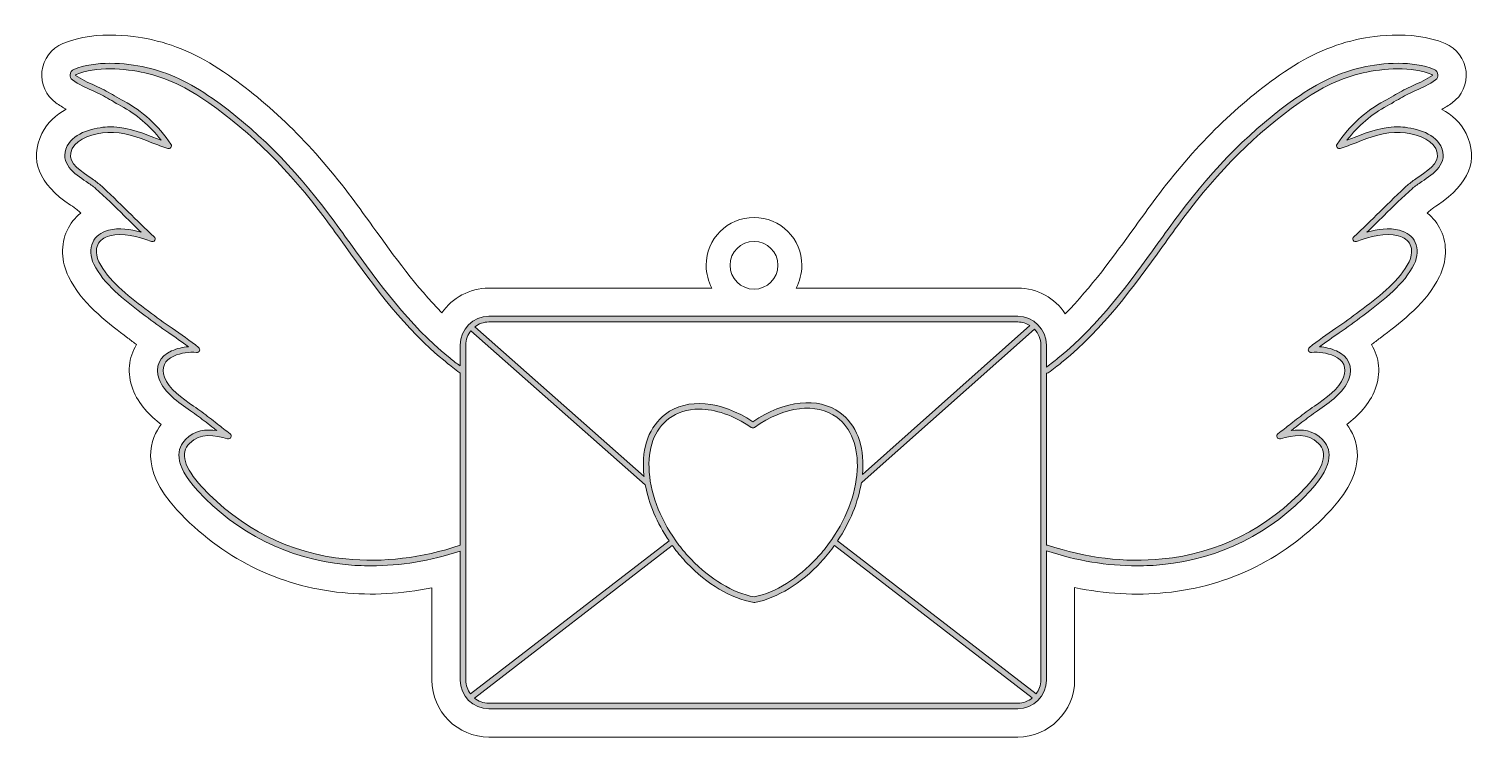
# Model space of a CAD drawing. Header units: inches. Extents: x 0.45 to 9.55, y -7.2 to -2.76.
import ezdxf

# ---------------------------------------------------------------- set-up
doc = ezdxf.new("R2010")
doc.units = ezdxf.units.IN
doc.header["$MEASUREMENT"] = 0
doc.layers.add('1', color=7, linetype='Continuous')

msp = doc.modelspace()

# ---------------------------------------------------------------- hatches: boundary and pattern name
at = {"layer": '1', "true_color": 0xffffff}
h = msp.add_hatch(color=7, dxfattribs=at)
h.dxf.hatch_style = 2
edge = h.paths.add_edge_path()
edge.add_spline(control_points=[(9.3062, -3.4934), (9.2635, -3.4067), (9.1276, -3.3775), (9.054, -3.3739), (8.9473, -3.3685), (8.8536, -3.4049), (8.7632, -3.44), (8.7484, -3.4456), (8.7335, -3.4515), (8.7184, -3.4571), (8.7894, -3.3659), (8.8737, -3.2937), (8.9694, -3.2422), (8.9889, -3.2317), (9.0083, -3.2204), (9.0277, -3.2091), (9.0613, -3.1895), (9.096, -3.1693), (9.1311, -3.1536), (9.1311, -3.1536), (9.1485, -3.1459), (9.1485, -3.1459), (9.1909, -3.1271), (9.2347, -3.1077), (9.2743, -3.0791), (9.2849, -3.0715), (9.2904, -3.0591), (9.2889, -3.0461), (9.2873, -3.0317), (9.2778, -3.0189), (9.2646, -3.0133), (9.1332, -2.9575), (8.9441, -2.9701), (8.8109, -3.0004), (8.6733, -3.0317), (8.5381, -3.0951), (8.3976, -3.1939), (8.1284, -3.3834), (7.8877, -3.6234), (7.6616, -3.9276), (7.6184, -3.9857), (7.5758, -4.0447), (7.5331, -4.1039), (7.3505, -4.3569), (7.1617, -4.6184), (6.9155, -4.8172), (6.9155, -4.8172), (6.9077, -4.8235), (6.9077, -4.8235), (6.8811, -4.845), (6.862, -4.8603), (6.8336, -4.8807), (6.8336, -4.8807), (6.8336, -4.7427), (6.8336, -4.7427), (6.8336, -4.6434), (6.7528, -4.5625), (6.6535, -4.5625), (6.6535, -4.5625), (3.3374, -4.5625), (3.3374, -4.5625), (3.2381, -4.5625), (3.1572, -4.6434), (3.1572, -4.7427), (3.1572, -4.7427), (3.1572, -4.8741), (3.1572, -4.8741), (3.1335, -4.8568), (3.1158, -4.8425), (3.092, -4.8233), (3.092, -4.8233), (3.0845, -4.8172), (3.0845, -4.8172), (2.8382, -4.6184), (2.6494, -4.3567), (2.4668, -4.1037), (2.4241, -4.0446), (2.3816, -3.9857), (2.3384, -3.9276), (2.1123, -3.6233), (1.8715, -3.3834), (1.6024, -3.1939), (1.4619, -3.0951), (1.3267, -3.0317), (1.1891, -3.0004), (1.0558, -2.9701), (0.8667, -2.9575), (0.7354, -3.0133), (0.7222, -3.0189), (0.7127, -3.0318), (0.7111, -3.0461), (0.7096, -3.0592), (0.7151, -3.0715), (0.7257, -3.0791), (0.7653, -3.1077), (0.809, -3.127), (0.8513, -3.1458), (0.8513, -3.1458), (0.8689, -3.1536), (0.8689, -3.1536), (0.904, -3.1693), (0.9387, -3.1895), (0.9722, -3.2091), (0.9917, -3.2204), (1.0111, -3.2317), (1.0306, -3.2422), (1.1263, -3.2937), (1.2105, -3.3658), (1.2817, -3.4571), (1.2665, -3.4515), (1.2515, -3.4456), (1.2368, -3.4399), (1.1463, -3.4049), (1.0524, -3.3685), (0.946, -3.3739), (0.8724, -3.3775), (0.7365, -3.4067), (0.6938, -3.4934), (0.6402, -3.6022), (0.7397, -3.6687), (0.8124, -3.7172), (0.8349, -3.7322), (0.8561, -3.7464), (0.8718, -3.7603), (0.9331, -3.8149), (0.993, -3.8741), (1.0508, -3.9313), (1.0854, -3.9654), (1.1207, -4.0004), (1.1567, -4.0346), (1.0879, -4.0148), (1.0216, -4.0053), (0.9515, -4.0228), (0.9047, -4.0346), (0.8707, -4.0607), (0.8532, -4.0982), (0.8344, -4.1386), (0.8371, -4.1875), (0.8607, -4.2358), (0.9212, -4.3598), (1.0524, -4.4599), (1.1578, -4.5404), (1.1578, -4.5404), (1.1821, -4.559), (1.1821, -4.559), (1.2305, -4.5962), (1.2815, -4.6317), (1.3308, -4.6662), (1.3713, -4.6944), (1.4127, -4.7233), (1.453, -4.7533), (1.4185, -4.7558), (1.3836, -4.7645), (1.3475, -4.7794), (1.2729, -4.8102), (1.2419, -4.8814), (1.2703, -4.9568), (1.3021, -5.0413), (1.3893, -5.1018), (1.4662, -5.1551), (1.4839, -5.1674), (1.501, -5.1792), (1.5164, -5.1907), (1.5486, -5.2148), (1.5803, -5.2396), (1.6119, -5.2643), (1.6182, -5.2693), (1.6244, -5.2742), (1.6307, -5.2791), (1.5641, -5.2698), (1.4932, -5.2774), (1.436, -5.3345), (1.3834, -5.3872), (1.3537, -5.4856), (1.511, -5.656), (1.759, -5.9244), (2.079, -6.0849), (2.4362, -6.1203), (2.4899, -6.1256), (2.5439, -6.1282), (2.5982, -6.1282), (2.7826, -6.1282), (2.97, -6.0973), (3.1572, -6.0364), (3.1572, -6.0364), (3.1572, -6.8451), (3.1572, -6.8451), (3.1572, -6.9444), (3.2381, -7.0253), (3.3374, -7.0253), (3.3374, -7.0253), (6.6535, -7.0253), (6.6535, -7.0253), (6.7528, -7.0253), (6.8336, -6.9444), (6.8336, -6.8451), (6.8336, -6.8451), (6.8336, -6.0336), (6.8336, -6.0336), (7.0239, -6.0965), (7.2143, -6.1282), (7.4018, -6.1282), (7.4561, -6.1282), (7.5101, -6.1256), (7.5637, -6.1203), (7.9211, -6.0849), (8.241, -5.9244), (8.489, -5.656), (8.6464, -5.4856), (8.6166, -5.3872), (8.564, -5.3345), (8.5067, -5.2774), (8.4358, -5.2698), (8.3692, -5.2791), (8.3756, -5.2742), (8.3818, -5.2693), (8.3881, -5.2643), (8.4197, -5.2396), (8.4514, -5.2148), (8.4836, -5.1907), (8.499, -5.1792), (8.5161, -5.1674), (8.5338, -5.1551), (8.6107, -5.1018), (8.6979, -5.0413), (8.7297, -4.9568), (8.7581, -4.8814), (8.7271, -4.8102), (8.6525, -4.7794), (8.6164, -4.7645), (8.5815, -4.7558), (8.547, -4.7533), (8.5873, -4.7233), (8.6287, -4.6944), (8.6692, -4.6662), (8.7185, -4.6317), (8.7695, -4.5962), (8.8179, -4.559), (8.8179, -4.559), (8.842, -4.5405), (8.842, -4.5405), (8.9475, -4.46), (9.0788, -4.3598), (9.1393, -4.2358), (9.1629, -4.1875), (9.1656, -4.1386), (9.1468, -4.0982), (9.1293, -4.0607), (9.0953, -4.0346), (9.0484, -4.0228), (8.9784, -4.0052), (8.9121, -4.0148), (8.8433, -4.0346), (8.8792, -4.0004), (8.9146, -3.9654), (8.9492, -3.9313), (9.007, -3.8741), (9.0669, -3.8149), (9.1282, -3.7603), (9.1439, -3.7464), (9.1651, -3.7322), (9.1876, -3.7172), (9.2603, -3.6687), (9.3598, -3.6022), (9.3062, -3.4934)], knot_values=[0, 0, 0, 0, 1, 1, 1, 2, 2, 2, 3, 3, 3, 4, 4, 4, 5, 5, 5, 6, 6, 6, 7, 7, 7, 8, 8, 8, 9, 9, 9, 10, 10, 10, 11, 11, 11, 12, 12, 12, 13, 13, 13, 14, 14, 14, 15, 15, 15, 16, 16, 16, 17, 17, 17, 18, 18, 18, 19, 19, 19, 20, 20, 20, 21, 21, 21, 22, 22, 22, 23, 23, 23, 24, 24, 24, 25, 25, 25, 26, 26, 26, 27, 27, 27, 28, 28, 28, 29, 29, 29, 30, 30, 30, 31, 31, 31, 32, 32, 32, 33, 33, 33, 34, 34, 34, 35, 35, 35, 36, 36, 36, 37, 37, 37, 38, 38, 38, 39, 39, 39, 40, 40, 40, 41, 41, 41, 42, 42, 42, 43, 43, 43, 44, 44, 44, 45, 45, 45, 46, 46, 46, 47, 47, 47, 48, 48, 48, 49, 49, 49, 50, 50, 50, 51, 51, 51, 52, 52, 52, 53, 53, 53, 54, 54, 54, 55, 55, 55, 56, 56, 56, 57, 57, 57, 58, 58, 58, 59, 59, 59, 60, 60, 60, 61, 61, 61, 62, 62, 62, 63, 63, 63, 64, 64, 64, 65, 65, 65, 66, 66, 66, 67, 67, 67, 68, 68, 68, 69, 69, 69, 70, 70, 70, 71, 71, 71, 72, 72, 72, 73, 73, 73, 74, 74, 74, 75, 75, 75, 76, 76, 76, 77, 77, 77, 78, 78, 78, 79, 79, 79, 80, 80, 80, 81, 81, 81, 82, 82, 82, 83, 83, 83, 84, 84, 84, 85, 85, 85, 86, 86, 86, 87, 87, 87, 88, 88, 88, 88], degree=3, periodic=1)
edge = h.paths.add_edge_path()
edge.add_spline(control_points=[(6.6535, -4.5978), (6.6818, -4.5978), (6.7082, -4.6063), (6.7305, -4.6205), (6.7305, -4.6205), (5.68, -5.5543), (5.68, -5.5543), (5.6807, -5.5469), (5.6818, -5.5394), (5.6823, -5.5321), (5.6916, -5.3712), (5.641, -5.2417), (5.5399, -5.1675), (5.4018, -5.0661), (5.1929, -5.0879), (4.9926, -5.2236), (4.7903, -5.0909), (4.5811, -5.0725), (4.4446, -5.176), (4.3446, -5.2518), (4.2961, -5.3821), (4.3079, -5.5428), (4.3084, -5.5506), (4.3098, -5.5586), (4.3106, -5.5666), (4.3106, -5.5666), (3.2499, -4.628), (3.2499, -4.628), (3.2743, -4.6093), (3.3044, -4.5978), (3.3374, -4.5978), (3.3374, -4.5978), (6.6535, -4.5978), (6.6535, -4.5978)], knot_values=[0, 0, 0, 0, 1, 1, 1, 2, 2, 2, 3, 3, 3, 4, 4, 4, 5, 5, 5, 6, 6, 6, 7, 7, 7, 8, 8, 8, 9, 9, 9, 10, 10, 10, 11, 11, 11, 11], degree=3, periodic=1)
edge = h.paths.add_edge_path()
edge.add_spline(control_points=[(5.4678, -5.9903), (5.4678, -5.9903), (5.4678, -5.9904), (5.4678, -5.9904), (5.4448, -6.0218), (5.4198, -6.0522), (5.3935, -6.0806), (5.2756, -6.2082), (5.1364, -6.2943), (5.0012, -6.3235), (4.8655, -6.2964), (4.725, -6.2125), (4.6051, -6.0867), (4.5784, -6.0588), (4.553, -6.0288), (4.5294, -5.9976), (4.4203, -5.8539), (4.3542, -5.6914), (4.3431, -5.5402), (4.3321, -5.3918), (4.3758, -5.2724), (4.4659, -5.2041), (4.5184, -5.1643), (4.5833, -5.1447), (4.655, -5.1447), (4.7559, -5.1447), (4.8704, -5.1835), (4.9829, -5.2595), (4.989, -5.2636), (4.9969, -5.2635), (5.0029, -5.2593), (5.1934, -5.1264), (5.3912, -5.102), (5.519, -5.1959), (5.6102, -5.2629), (5.6556, -5.3815), (5.647, -5.5301), (5.6383, -5.6814), (5.5746, -5.8449), (5.4678, -5.9903)], knot_values=[0, 0, 0, 0, 1, 1, 1, 2, 2, 2, 3, 3, 3, 4, 4, 4, 5, 5, 5, 6, 6, 6, 7, 7, 7, 8, 8, 8, 9, 9, 9, 10, 10, 10, 11, 11, 11, 12, 12, 12, 13, 13, 13, 13], degree=3, periodic=1)
edge = h.paths.add_edge_path()
edge.add_spline(control_points=[(2.4397, -6.0851), (2.0911, -6.0507), (1.779, -5.894), (1.5369, -5.6321), (1.4259, -5.5118), (1.4003, -5.4201), (1.461, -5.3595), (1.5281, -5.2924), (1.6192, -5.3071), (1.6994, -5.3305), (1.7077, -5.3328), (1.7162, -5.329), (1.7201, -5.3215), (1.7239, -5.3138), (1.7217, -5.3046), (1.7149, -5.2995), (1.6876, -5.2788), (1.6606, -5.2577), (1.6336, -5.2366), (1.6018, -5.2117), (1.5699, -5.1868), (1.5375, -5.1625), (1.5218, -5.1507), (1.5044, -5.1387), (1.4863, -5.1261), (1.4136, -5.0757), (1.3312, -5.0186), (1.3033, -4.9444), (1.2815, -4.8864), (1.3036, -4.8357), (1.361, -4.812), (1.4109, -4.7914), (1.4578, -4.7842), (1.5045, -4.7896), (1.5123, -4.7908), (1.5199, -4.7862), (1.5229, -4.7789), (1.5259, -4.7715), (1.5237, -4.7631), (1.5175, -4.7582), (1.4636, -4.7158), (1.4063, -4.6758), (1.351, -4.6372), (1.302, -4.603), (1.2514, -4.5677), (1.2036, -4.531), (1.2036, -4.531), (1.1793, -4.5124), (1.1793, -4.5124), (1.0715, -4.4301), (0.9493, -4.3368), (0.8924, -4.2203), (0.8738, -4.1823), (0.8712, -4.1432), (0.8852, -4.1131), (0.898, -4.0855), (0.9239, -4.0662), (0.9602, -4.0571), (1.0461, -4.0354), (1.1294, -4.0605), (1.2215, -4.0929), (1.2293, -4.0957), (1.2381, -4.0925), (1.2425, -4.0853), (1.2468, -4.0781), (1.2454, -4.0688), (1.2392, -4.0632), (1.1834, -4.0127), (1.1286, -3.9585), (1.0756, -3.9062), (1.0174, -3.8487), (0.9573, -3.7892), (0.8952, -3.734), (0.8777, -3.7184), (0.8555, -3.7036), (0.832, -3.6879), (0.7463, -3.6306), (0.6884, -3.5842), (0.7254, -3.509), (0.7563, -3.4463), (0.8623, -3.4133), (0.9477, -3.4091), (1.0469, -3.4041), (1.133, -3.4375), (1.2241, -3.4728), (1.2565, -3.4854), (1.29, -3.4983), (1.3241, -3.5095), (1.3313, -3.5117), (1.3392, -3.5093), (1.3437, -3.5033), (1.3482, -3.4972), (1.3483, -3.4889), (1.3441, -3.4827), (1.2633, -3.365), (1.1634, -3.2737), (1.0474, -3.2112), (1.0282, -3.2008), (1.0091, -3.1897), (0.99, -3.1786), (0.9557, -3.1586), (0.9202, -3.1379), (0.8833, -3.1214), (0.8833, -3.1214), (0.8656, -3.1135), (0.8656, -3.1135), (0.823, -3.0947), (0.7829, -3.0769), (0.7461, -3.0506), (0.7459, -3.0496), (0.7472, -3.0466), (0.7491, -3.0458), (0.8728, -2.9934), (1.0535, -3.0057), (1.1812, -3.0348), (1.3143, -3.0651), (1.4454, -3.1266), (1.582, -3.2228), (1.8481, -3.41), (2.0863, -3.6474), (2.3101, -3.9486), (2.3532, -4.0066), (2.3956, -4.0654), (2.4381, -4.1243), (2.6221, -4.3793), (2.8124, -4.6429), (3.0624, -4.8447), (3.0624, -4.8447), (3.0698, -4.8507), (3.0698, -4.8507), (3.1003, -4.8753), (3.1205, -4.8916), (3.1563, -4.917), (3.1566, -4.9172), (3.1569, -4.9172), (3.1572, -4.9174), (3.1572, -4.9174), (3.1572, -5.9994), (3.1572, -5.9994), (2.9159, -6.0795), (2.6745, -6.1084), (2.4397, -6.0851)], knot_values=[0, 0, 0, 0, 1, 1, 1, 2, 2, 2, 3, 3, 3, 4, 4, 4, 5, 5, 5, 6, 6, 6, 7, 7, 7, 8, 8, 8, 9, 9, 9, 10, 10, 10, 11, 11, 11, 12, 12, 12, 13, 13, 13, 14, 14, 14, 15, 15, 15, 16, 16, 16, 17, 17, 17, 18, 18, 18, 19, 19, 19, 20, 20, 20, 21, 21, 21, 22, 22, 22, 23, 23, 23, 24, 24, 24, 25, 25, 25, 26, 26, 26, 27, 27, 27, 28, 28, 28, 29, 29, 29, 30, 30, 30, 31, 31, 31, 32, 32, 32, 33, 33, 33, 34, 34, 34, 35, 35, 35, 36, 36, 36, 37, 37, 37, 38, 38, 38, 39, 39, 39, 40, 40, 40, 41, 41, 41, 42, 42, 42, 43, 43, 43, 44, 44, 44, 45, 45, 45, 46, 46, 46, 47, 47, 47, 47], degree=3, periodic=1)
edge = h.paths.add_edge_path()
edge.add_spline(control_points=[(3.1925, -4.7427), (3.1925, -4.7086), (3.2049, -4.6775), (3.2247, -4.6528), (3.2247, -4.6528), (4.3181, -5.6202), (4.3181, -5.6202), (4.3182, -5.6203), (4.3184, -5.6204), (4.3185, -5.6205), (4.3403, -5.7381), (4.3914, -5.8589), (4.4672, -5.9709), (4.4672, -5.9709), (3.2222, -6.9321), (3.2222, -6.9321), (3.2038, -6.9078), (3.1925, -6.8779), (3.1925, -6.8451), (3.1925, -6.8451), (3.1925, -4.7427), (3.1925, -4.7427)], knot_values=[0, 0, 0, 0, 1, 1, 1, 2, 2, 2, 3, 3, 3, 4, 4, 4, 5, 5, 5, 6, 6, 6, 7, 7, 7, 7], degree=3, periodic=1)
edge = h.paths.add_edge_path()
edge.add_spline(control_points=[(3.3374, -6.99), (3.3031, -6.99), (3.2719, -6.9775), (3.2471, -6.9575), (3.2471, -6.9575), (4.4876, -5.9997), (4.4876, -5.9997), (4.4922, -6.0061), (4.4965, -6.0126), (4.5013, -6.0189), (4.5257, -6.0512), (4.552, -6.0822), (4.5796, -6.111), (4.7055, -6.2432), (4.8541, -6.3311), (4.998, -6.3588), (4.9991, -6.359), (5.0002, -6.3591), (5.0013, -6.3591), (5.0025, -6.3591), (5.0037, -6.359), (5.0049, -6.3587), (5.1484, -6.3289), (5.2956, -6.2386), (5.4194, -6.1046), (5.4466, -6.0752), (5.4724, -6.0438), (5.4962, -6.0112), (5.499, -6.0074), (5.5013, -6.0036), (5.504, -5.9998), (5.504, -5.9998), (6.7448, -6.9566), (6.7448, -6.9566), (6.7198, -6.9772), (6.6882, -6.99), (6.6535, -6.99), (6.6535, -6.99), (3.3374, -6.99), (3.3374, -6.99)], knot_values=[0, 0, 0, 0, 1, 1, 1, 2, 2, 2, 3, 3, 3, 4, 4, 4, 5, 5, 5, 6, 6, 6, 7, 7, 7, 8, 8, 8, 9, 9, 9, 10, 10, 10, 11, 11, 11, 12, 12, 12, 13, 13, 13, 13], degree=3, periodic=1)
edge = h.paths.add_edge_path()
edge.add_spline(control_points=[(6.7984, -6.8451), (6.7984, -6.8774), (6.7873, -6.907), (6.7694, -6.9311), (6.7694, -6.9311), (5.524, -5.9707), (5.524, -5.9707), (5.6019, -5.8541), (5.6535, -5.7281), (5.6735, -5.6061), (5.6749, -5.6054), (5.6764, -5.6048), (5.6776, -5.6037), (5.6776, -5.6037), (6.7582, -4.6431), (6.7582, -4.6431), (6.7829, -4.6691), (6.7984, -4.7041), (6.7984, -4.7427), (6.7984, -4.7427), (6.7984, -6.8451), (6.7984, -6.8451)], knot_values=[0, 0, 0, 0, 1, 1, 1, 2, 2, 2, 3, 3, 3, 4, 4, 4, 5, 5, 5, 6, 6, 6, 7, 7, 7, 7], degree=3, periodic=1)
edge = h.paths.add_edge_path()
edge.add_spline(control_points=[(9.168, -3.6879), (9.1445, -3.7036), (9.1223, -3.7184), (9.1048, -3.734), (9.0427, -3.7892), (8.9825, -3.8487), (8.9244, -3.9062), (8.8714, -3.9585), (8.8166, -4.0127), (8.7608, -4.0632), (8.7546, -4.0688), (8.7532, -4.0781), (8.7575, -4.0853), (8.7618, -4.0926), (8.7707, -4.0957), (8.7785, -4.0929), (8.8706, -4.0605), (8.9539, -4.0354), (9.0398, -4.0571), (9.0761, -4.0662), (9.102, -4.0855), (9.1148, -4.1131), (9.1288, -4.1432), (9.1262, -4.1823), (9.1076, -4.2203), (9.0507, -4.3368), (8.9285, -4.4301), (8.8206, -4.5125), (8.8206, -4.5125), (8.7964, -4.531), (8.7964, -4.531), (8.7486, -4.5677), (8.698, -4.603), (8.649, -4.6372), (8.5937, -4.6758), (8.5364, -4.7158), (8.4825, -4.7582), (8.4763, -4.7631), (8.4741, -4.7715), (8.4771, -4.7789), (8.4801, -4.7862), (8.4878, -4.7907), (8.4955, -4.7896), (8.5422, -4.7841), (8.5891, -4.7914), (8.6391, -4.812), (8.6964, -4.8357), (8.7185, -4.8864), (8.6967, -4.9444), (8.6688, -5.0186), (8.5864, -5.0757), (8.5137, -5.1261), (8.4956, -5.1387), (8.4782, -5.1507), (8.4625, -5.1625), (8.4301, -5.1868), (8.3982, -5.2117), (8.3664, -5.2366), (8.3393, -5.2577), (8.3124, -5.2788), (8.285, -5.2995), (8.2783, -5.3046), (8.2761, -5.3138), (8.2799, -5.3215), (8.2837, -5.329), (8.2922, -5.3327), (8.3006, -5.3305), (8.3808, -5.3071), (8.4718, -5.2924), (8.5391, -5.3595), (8.5997, -5.4201), (8.5742, -5.5118), (8.4631, -5.6321), (8.221, -5.894), (7.9089, -6.0507), (7.5603, -6.0851), (7.3248, -6.1085), (7.0827, -6.0794), (6.8406, -5.9988), (6.8383, -5.998), (6.8359, -5.9978), (6.8336, -5.9979), (6.8336, -5.9979), (6.8336, -4.92), (6.8336, -4.92), (6.8371, -4.9199), (6.8406, -4.9192), (6.8437, -4.917), (6.8794, -4.8917), (6.8994, -4.8756), (6.9298, -4.851), (6.9298, -4.851), (6.9377, -4.8447), (6.9377, -4.8447), (7.1875, -4.6429), (7.3778, -4.3794), (7.5617, -4.1245), (7.6043, -4.0655), (7.6468, -4.0066), (7.6899, -3.9486), (7.9137, -3.6475), (8.1519, -3.41), (8.418, -3.2228), (8.5546, -3.1266), (8.6857, -3.0651), (8.8188, -3.0348), (8.9465, -3.0057), (9.1272, -2.9934), (9.2508, -3.0458), (9.2528, -3.0466), (9.2541, -3.0495), (9.2537, -3.0506), (9.217, -3.0769), (9.1768, -3.0948), (9.1342, -3.1136), (9.1342, -3.1136), (9.1167, -3.1214), (9.1167, -3.1214), (9.0798, -3.1379), (9.0443, -3.1586), (9.01, -3.1786), (8.9909, -3.1897), (8.9718, -3.2008), (8.9526, -3.2112), (8.8365, -3.2737), (8.7367, -3.365), (8.6559, -3.4827), (8.6517, -3.4889), (8.6519, -3.4972), (8.6564, -3.5033), (8.6609, -3.5093), (8.6687, -3.5118), (8.676, -3.5095), (8.7101, -3.4983), (8.7435, -3.4854), (8.7759, -3.4729), (8.8669, -3.4375), (8.953, -3.4042), (9.0523, -3.4091), (9.1377, -3.4133), (9.2437, -3.4463), (9.2745, -3.509), (9.3116, -3.5842), (9.2537, -3.6306), (9.168, -3.6879)], knot_values=[0, 0, 0, 0, 1, 1, 1, 2, 2, 2, 3, 3, 3, 4, 4, 4, 5, 5, 5, 6, 6, 6, 7, 7, 7, 8, 8, 8, 9, 9, 9, 10, 10, 10, 11, 11, 11, 12, 12, 12, 13, 13, 13, 14, 14, 14, 15, 15, 15, 16, 16, 16, 17, 17, 17, 18, 18, 18, 19, 19, 19, 20, 20, 20, 21, 21, 21, 22, 22, 22, 23, 23, 23, 24, 24, 24, 25, 25, 25, 26, 26, 26, 27, 27, 27, 28, 28, 28, 29, 29, 29, 30, 30, 30, 31, 31, 31, 32, 32, 32, 33, 33, 33, 34, 34, 34, 35, 35, 35, 36, 36, 36, 37, 37, 37, 38, 38, 38, 39, 39, 39, 40, 40, 40, 41, 41, 41, 42, 42, 42, 43, 43, 43, 44, 44, 44, 45, 45, 45, 46, 46, 46, 47, 47, 47, 48, 48, 48, 48], degree=3, periodic=1)

# ---------------------------------------------------------------- linework, layer by layer
at = {"layer": '1', "color": 12, "lineweight": 9, "true_color": 0xd00017}
for points, knots in [([(9.2859, -3.8645), (9.4859, -3.7309), (9.5462, -3.5797), (9.4651, -3.4151), (9.4319, -3.3477), (9.3767, -3.2982), (9.3127, -3.2636), (9.3341, -3.2519), (9.3558, -3.2387), (9.3775, -3.2231), (9.44, -3.1782), (9.4735, -3.1028), (9.4649, -3.0264), (9.4561, -2.9484), (9.406, -2.881), (9.3338, -2.8502), (9.1196, -2.7595), (8.8494, -2.81), (8.7716, -2.8277), (8.6112, -2.8642), (8.4555, -2.9367), (8.2957, -3.0491), (8.0109, -3.2495), (7.757, -3.5023), (7.5195, -3.8219), (7.4757, -3.8808), (7.4326, -3.9405), (7.3895, -4.0002), (7.2533, -4.1889), (7.1136, -4.3825), (6.9514, -4.5458), (6.8874, -4.4493), (6.7777, -4.3855), (6.6534, -4.3855), (6.6534, -4.3855), (5.2637, -4.3855), (5.2637, -4.3855), (5.2868, -4.3429), (5.3, -4.2941), (5.3, -4.2422), (5.3, -4.0766), (5.1657, -3.9422), (5, -3.9422), (4.8343, -3.9422), (4.7, -4.0766), (4.7, -4.2422), (4.7, -4.2941), (4.7132, -4.3429), (4.7363, -4.3855), (4.7363, -4.3855), (3.3374, -4.3855), (3.3374, -4.3855), (3.2155, -4.3855), (3.1076, -4.4469), (3.0431, -4.5403), (2.8834, -4.3784), (2.7453, -4.1869), (2.6105, -4.0003), (2.5674, -3.9404), (2.5243, -3.8807), (2.4805, -3.8219), (2.243, -3.5023), (1.9891, -3.2495), (1.7043, -3.0491), (1.5446, -2.9367), (1.389, -2.8643), (1.2284, -2.8277), (1.1507, -2.81), (0.8805, -2.7594), (0.666, -2.8503), (0.594, -2.881), (0.5438, -2.9484), (0.5351, -3.0264), (0.5265, -3.1029), (0.56, -3.1782), (0.6221, -3.2228), (0.6439, -3.2385), (0.6659, -3.2519), (0.6873, -3.2635), (0.6233, -3.2982), (0.5682, -3.3476), (0.5349, -3.4151), (0.4538, -3.5797), (0.5141, -3.7309), (0.7144, -3.8647), (0.7284, -3.8741), (0.7476, -3.8869), (0.754, -3.8926), (0.7621, -3.8998), (0.7701, -3.907), (0.7782, -3.9144), (0.7418, -3.9436), (0.7127, -3.9805), (0.6926, -4.0235), (0.6515, -4.112), (0.6548, -4.2177), (0.7016, -4.3135), (0.7805, -4.475), (0.9364, -4.5941), (1.0502, -4.6811), (1.0502, -4.6811), (1.0743, -4.6995), (1.0743, -4.6995), (1.0924, -4.7134), (1.1105, -4.7268), (1.1287, -4.7401), (1.0785, -4.8194), (1.0672, -4.92), (1.1046, -5.0192), (1.141, -5.1161), (1.2128, -5.1865), (1.283, -5.2412), (1.2198, -5.3238), (1.1368, -5.5118), (1.3809, -5.7762), (1.6588, -6.0769), (2.0176, -6.2568), (2.4189, -6.2965), (2.6023, -6.3147), (2.7913, -6.3045), (2.9801, -6.2661), (2.9801, -6.2661), (2.9801, -6.8451), (2.9801, -6.8451), (2.9801, -7.0421), (3.1404, -7.2023), (3.3374, -7.2023), (3.3374, -7.2023), (6.6534, -7.2023), (6.6534, -7.2023), (6.8504, -7.2023), (7.0107, -7.0421), (7.0107, -6.8451), (7.0107, -6.8451), (7.0107, -6.2643), (7.0107, -6.2643), (7.2023, -6.3042), (7.3947, -6.3151), (7.5812, -6.2965), (7.9824, -6.2568), (8.3412, -6.0769), (8.6191, -5.7762), (8.8631, -5.5119), (8.7802, -5.3239), (8.717, -5.2412), (8.7872, -5.1865), (8.859, -5.1161), (8.8954, -5.0194), (8.9329, -4.92), (8.9216, -4.8194), (8.8714, -4.74), (8.8895, -4.7268), (8.9076, -4.7134), (8.9255, -4.6996), (8.9255, -4.6996), (8.9497, -4.6811), (8.9497, -4.6811), (9.0636, -4.5941), (9.2196, -4.4751), (9.2984, -4.3135), (9.3453, -4.2176), (9.3485, -4.112), (9.3074, -4.0236), (9.2874, -3.9805), (9.2583, -3.9436), (9.2218, -3.9144), (9.2298, -3.907), (9.2379, -3.8998), (9.2459, -3.8926), (9.2524, -3.8869), (9.2716, -3.8741), (9.2859, -3.8645)], [0, 0, 0, 0, 1, 1, 1, 2, 2, 2, 3, 3, 3, 4, 4, 4, 5, 5, 5, 6, 6, 6, 7, 7, 7, 8, 8, 8, 9, 9, 9, 10, 10, 10, 11, 11, 11, 12, 12, 12, 13, 13, 13, 14, 14, 14, 15, 15, 15, 16, 16, 16, 17, 17, 17, 18, 18, 18, 19, 19, 19, 20, 20, 20, 21, 21, 21, 22, 22, 22, 23, 23, 23, 24, 24, 24, 25, 25, 25, 26, 26, 26, 27, 27, 27, 28, 28, 28, 29, 29, 29, 30, 30, 30, 31, 31, 31, 32, 32, 32, 33, 33, 33, 34, 34, 34, 35, 35, 35, 36, 36, 36, 37, 37, 37, 38, 38, 38, 39, 39, 39, 40, 40, 40, 41, 41, 41, 42, 42, 42, 43, 43, 43, 44, 44, 44, 45, 45, 45, 46, 46, 46, 47, 47, 47, 48, 48, 48, 49, 49, 49, 50, 50, 50, 51, 51, 51, 52, 52, 52, 53, 53, 53, 54, 54, 54, 55, 55, 55, 56, 56, 56, 57, 57, 57, 57]), ([(5, -4.3922), (4.9172, -4.3922), (4.85, -4.3251), (4.85, -4.2422), (4.85, -4.1594), (4.9172, -4.0922), (5, -4.0922), (5.0828, -4.0922), (5.15, -4.1594), (5.15, -4.2422), (5.15, -4.3251), (5.0828, -4.3922), (5, -4.3922)], [0, 0, 0, 0, 1, 1, 1, 2, 2, 2, 3, 3, 3, 4, 4, 4, 4])]:
    msp.add_open_spline(points, degree=3, knots=knots, dxfattribs=at)
at = {"layer": '1', "lineweight": 0}
for points, knots in [([(9.3062, -3.4934), (9.2635, -3.4067), (9.1276, -3.3775), (9.054, -3.3739), (8.9473, -3.3685), (8.8536, -3.4049), (8.7632, -3.44), (8.7484, -3.4456), (8.7335, -3.4515), (8.7184, -3.4571), (8.7894, -3.3659), (8.8737, -3.2937), (8.9694, -3.2422), (8.9889, -3.2317), (9.0083, -3.2204), (9.0277, -3.2091), (9.0613, -3.1895), (9.096, -3.1693), (9.1311, -3.1536), (9.1311, -3.1536), (9.1485, -3.1459), (9.1485, -3.1459), (9.1909, -3.1271), (9.2347, -3.1077), (9.2743, -3.0791), (9.2849, -3.0715), (9.2904, -3.0591), (9.2889, -3.0461), (9.2873, -3.0317), (9.2778, -3.0189), (9.2646, -3.0133), (9.1332, -2.9575), (8.9441, -2.9701), (8.8109, -3.0004), (8.6733, -3.0317), (8.5381, -3.0951), (8.3976, -3.1939), (8.1284, -3.3834), (7.8877, -3.6234), (7.6616, -3.9276), (7.6184, -3.9857), (7.5758, -4.0447), (7.5331, -4.1039), (7.3505, -4.3569), (7.1617, -4.6184), (6.9155, -4.8172), (6.9155, -4.8172), (6.9077, -4.8235), (6.9077, -4.8235), (6.8811, -4.845), (6.862, -4.8603), (6.8336, -4.8807), (6.8336, -4.8807), (6.8336, -4.7427), (6.8336, -4.7427), (6.8336, -4.6434), (6.7528, -4.5625), (6.6535, -4.5625), (6.6535, -4.5625), (3.3374, -4.5625), (3.3374, -4.5625), (3.2381, -4.5625), (3.1572, -4.6434), (3.1572, -4.7427), (3.1572, -4.7427), (3.1572, -4.8741), (3.1572, -4.8741), (3.1335, -4.8568), (3.1158, -4.8425), (3.092, -4.8233), (3.092, -4.8233), (3.0845, -4.8172), (3.0845, -4.8172), (2.8382, -4.6184), (2.6494, -4.3567), (2.4668, -4.1037), (2.4241, -4.0446), (2.3816, -3.9857), (2.3384, -3.9276), (2.1123, -3.6233), (1.8715, -3.3834), (1.6024, -3.1939), (1.4619, -3.0951), (1.3267, -3.0317), (1.1891, -3.0004), (1.0558, -2.9701), (0.8667, -2.9575), (0.7354, -3.0133), (0.7222, -3.0189), (0.7127, -3.0318), (0.7111, -3.0461), (0.7096, -3.0592), (0.7151, -3.0715), (0.7257, -3.0791), (0.7653, -3.1077), (0.809, -3.127), (0.8513, -3.1458), (0.8513, -3.1458), (0.8689, -3.1536), (0.8689, -3.1536), (0.904, -3.1693), (0.9387, -3.1895), (0.9722, -3.2091), (0.9917, -3.2204), (1.0111, -3.2317), (1.0306, -3.2422), (1.1263, -3.2937), (1.2105, -3.3658), (1.2817, -3.4571), (1.2665, -3.4515), (1.2515, -3.4456), (1.2368, -3.4399), (1.1463, -3.4049), (1.0524, -3.3685), (0.946, -3.3739), (0.8724, -3.3775), (0.7365, -3.4067), (0.6938, -3.4934), (0.6402, -3.6022), (0.7397, -3.6687), (0.8124, -3.7172), (0.8349, -3.7322), (0.8561, -3.7464), (0.8718, -3.7603), (0.9331, -3.8149), (0.993, -3.8741), (1.0508, -3.9313), (1.0854, -3.9654), (1.1207, -4.0004), (1.1567, -4.0346), (1.0879, -4.0148), (1.0216, -4.0053), (0.9515, -4.0228), (0.9047, -4.0346), (0.8707, -4.0607), (0.8532, -4.0982), (0.8344, -4.1386), (0.8371, -4.1875), (0.8607, -4.2358), (0.9212, -4.3598), (1.0524, -4.4599), (1.1578, -4.5404), (1.1578, -4.5404), (1.1821, -4.559), (1.1821, -4.559), (1.2305, -4.5962), (1.2815, -4.6317), (1.3308, -4.6662), (1.3713, -4.6944), (1.4127, -4.7233), (1.453, -4.7533), (1.4185, -4.7558), (1.3836, -4.7645), (1.3475, -4.7794), (1.2729, -4.8102), (1.2419, -4.8814), (1.2703, -4.9568), (1.3021, -5.0413), (1.3893, -5.1018), (1.4662, -5.1551), (1.4839, -5.1674), (1.501, -5.1792), (1.5164, -5.1907), (1.5486, -5.2148), (1.5803, -5.2396), (1.6119, -5.2643), (1.6182, -5.2693), (1.6244, -5.2742), (1.6307, -5.2791), (1.5641, -5.2698), (1.4932, -5.2774), (1.436, -5.3345), (1.3834, -5.3872), (1.3537, -5.4856), (1.511, -5.656), (1.759, -5.9244), (2.079, -6.0849), (2.4362, -6.1203), (2.4899, -6.1256), (2.5439, -6.1282), (2.5982, -6.1282), (2.7826, -6.1282), (2.97, -6.0973), (3.1572, -6.0364), (3.1572, -6.0364), (3.1572, -6.8451), (3.1572, -6.8451), (3.1572, -6.9444), (3.2381, -7.0253), (3.3374, -7.0253), (3.3374, -7.0253), (6.6535, -7.0253), (6.6535, -7.0253), (6.7528, -7.0253), (6.8336, -6.9444), (6.8336, -6.8451), (6.8336, -6.8451), (6.8336, -6.0336), (6.8336, -6.0336), (7.0239, -6.0965), (7.2143, -6.1282), (7.4018, -6.1282), (7.4561, -6.1282), (7.5101, -6.1256), (7.5637, -6.1203), (7.9211, -6.0849), (8.241, -5.9244), (8.489, -5.656), (8.6464, -5.4856), (8.6166, -5.3872), (8.564, -5.3345), (8.5067, -5.2774), (8.4358, -5.2698), (8.3692, -5.2791), (8.3756, -5.2742), (8.3818, -5.2693), (8.3881, -5.2643), (8.4197, -5.2396), (8.4514, -5.2148), (8.4836, -5.1907), (8.499, -5.1792), (8.5161, -5.1674), (8.5338, -5.1551), (8.6107, -5.1018), (8.6979, -5.0413), (8.7297, -4.9568), (8.7581, -4.8814), (8.7271, -4.8102), (8.6525, -4.7794), (8.6164, -4.7645), (8.5815, -4.7558), (8.547, -4.7533), (8.5873, -4.7233), (8.6287, -4.6944), (8.6692, -4.6662), (8.7185, -4.6317), (8.7695, -4.5962), (8.8179, -4.559), (8.8179, -4.559), (8.842, -4.5405), (8.842, -4.5405), (8.9475, -4.46), (9.0788, -4.3598), (9.1393, -4.2358), (9.1629, -4.1875), (9.1656, -4.1386), (9.1468, -4.0982), (9.1293, -4.0607), (9.0953, -4.0346), (9.0484, -4.0228), (8.9784, -4.0052), (8.9121, -4.0148), (8.8433, -4.0346), (8.8792, -4.0004), (8.9146, -3.9654), (8.9492, -3.9313), (9.007, -3.8741), (9.0669, -3.8149), (9.1282, -3.7603), (9.1439, -3.7464), (9.1651, -3.7322), (9.1876, -3.7172), (9.2603, -3.6687), (9.3598, -3.6022), (9.3062, -3.4934)], [0, 0, 0, 0, 1, 1, 1, 2, 2, 2, 3, 3, 3, 4, 4, 4, 5, 5, 5, 6, 6, 6, 7, 7, 7, 8, 8, 8, 9, 9, 9, 10, 10, 10, 11, 11, 11, 12, 12, 12, 13, 13, 13, 14, 14, 14, 15, 15, 15, 16, 16, 16, 17, 17, 17, 18, 18, 18, 19, 19, 19, 20, 20, 20, 21, 21, 21, 22, 22, 22, 23, 23, 23, 24, 24, 24, 25, 25, 25, 26, 26, 26, 27, 27, 27, 28, 28, 28, 29, 29, 29, 30, 30, 30, 31, 31, 31, 32, 32, 32, 33, 33, 33, 34, 34, 34, 35, 35, 35, 36, 36, 36, 37, 37, 37, 38, 38, 38, 39, 39, 39, 40, 40, 40, 41, 41, 41, 42, 42, 42, 43, 43, 43, 44, 44, 44, 45, 45, 45, 46, 46, 46, 47, 47, 47, 48, 48, 48, 49, 49, 49, 50, 50, 50, 51, 51, 51, 52, 52, 52, 53, 53, 53, 54, 54, 54, 55, 55, 55, 56, 56, 56, 57, 57, 57, 58, 58, 58, 59, 59, 59, 60, 60, 60, 61, 61, 61, 62, 62, 62, 63, 63, 63, 64, 64, 64, 65, 65, 65, 66, 66, 66, 67, 67, 67, 68, 68, 68, 69, 69, 69, 70, 70, 70, 71, 71, 71, 72, 72, 72, 73, 73, 73, 74, 74, 74, 75, 75, 75, 76, 76, 76, 77, 77, 77, 78, 78, 78, 79, 79, 79, 80, 80, 80, 81, 81, 81, 82, 82, 82, 83, 83, 83, 84, 84, 84, 85, 85, 85, 86, 86, 86, 87, 87, 87, 88, 88, 88, 88]), ([(2.4397, -6.0851), (2.0911, -6.0507), (1.779, -5.894), (1.5369, -5.6321), (1.4259, -5.5118), (1.4003, -5.4201), (1.461, -5.3595), (1.5281, -5.2924), (1.6192, -5.3071), (1.6994, -5.3305), (1.7077, -5.3328), (1.7162, -5.329), (1.7201, -5.3215), (1.7239, -5.3138), (1.7217, -5.3046), (1.7149, -5.2995), (1.6876, -5.2788), (1.6606, -5.2577), (1.6336, -5.2366), (1.6018, -5.2117), (1.5699, -5.1868), (1.5375, -5.1625), (1.5218, -5.1507), (1.5044, -5.1387), (1.4863, -5.1261), (1.4136, -5.0757), (1.3312, -5.0186), (1.3033, -4.9444), (1.2815, -4.8864), (1.3036, -4.8357), (1.361, -4.812), (1.4109, -4.7914), (1.4578, -4.7842), (1.5045, -4.7896), (1.5123, -4.7908), (1.5199, -4.7862), (1.5229, -4.7789), (1.5259, -4.7715), (1.5237, -4.7631), (1.5175, -4.7582), (1.4636, -4.7158), (1.4063, -4.6758), (1.351, -4.6372), (1.302, -4.603), (1.2514, -4.5677), (1.2036, -4.531), (1.2036, -4.531), (1.1793, -4.5124), (1.1793, -4.5124), (1.0715, -4.4301), (0.9493, -4.3368), (0.8924, -4.2203), (0.8738, -4.1823), (0.8712, -4.1432), (0.8852, -4.1131), (0.898, -4.0855), (0.9239, -4.0662), (0.9602, -4.0571), (1.0461, -4.0354), (1.1294, -4.0605), (1.2215, -4.0929), (1.2293, -4.0957), (1.2381, -4.0925), (1.2425, -4.0853), (1.2468, -4.0781), (1.2454, -4.0688), (1.2392, -4.0632), (1.1834, -4.0127), (1.1286, -3.9585), (1.0756, -3.9062), (1.0174, -3.8487), (0.9573, -3.7892), (0.8952, -3.734), (0.8777, -3.7184), (0.8555, -3.7036), (0.832, -3.6879), (0.7463, -3.6306), (0.6884, -3.5842), (0.7254, -3.509), (0.7563, -3.4463), (0.8623, -3.4133), (0.9477, -3.4091), (1.0469, -3.4041), (1.133, -3.4375), (1.2241, -3.4728), (1.2565, -3.4854), (1.29, -3.4983), (1.3241, -3.5095), (1.3313, -3.5117), (1.3392, -3.5093), (1.3437, -3.5033), (1.3482, -3.4972), (1.3483, -3.4889), (1.3441, -3.4827), (1.2633, -3.365), (1.1634, -3.2737), (1.0474, -3.2112), (1.0282, -3.2008), (1.0091, -3.1897), (0.99, -3.1786), (0.9557, -3.1586), (0.9202, -3.1379), (0.8833, -3.1214), (0.8833, -3.1214), (0.8656, -3.1135), (0.8656, -3.1135), (0.823, -3.0947), (0.7829, -3.0769), (0.7461, -3.0506), (0.7459, -3.0496), (0.7472, -3.0466), (0.7491, -3.0458), (0.8728, -2.9934), (1.0535, -3.0057), (1.1812, -3.0348), (1.3143, -3.0651), (1.4454, -3.1266), (1.582, -3.2228), (1.8481, -3.41), (2.0863, -3.6474), (2.3101, -3.9486), (2.3532, -4.0066), (2.3956, -4.0654), (2.4381, -4.1243), (2.6221, -4.3793), (2.8124, -4.6429), (3.0624, -4.8447), (3.0624, -4.8447), (3.0698, -4.8507), (3.0698, -4.8507), (3.1003, -4.8753), (3.1205, -4.8916), (3.1563, -4.917), (3.1566, -4.9172), (3.1569, -4.9172), (3.1572, -4.9174), (3.1572, -4.9174), (3.1572, -5.9994), (3.1572, -5.9994), (2.9159, -6.0795), (2.6745, -6.1084), (2.4397, -6.0851)], [0, 0, 0, 0, 1, 1, 1, 2, 2, 2, 3, 3, 3, 4, 4, 4, 5, 5, 5, 6, 6, 6, 7, 7, 7, 8, 8, 8, 9, 9, 9, 10, 10, 10, 11, 11, 11, 12, 12, 12, 13, 13, 13, 14, 14, 14, 15, 15, 15, 16, 16, 16, 17, 17, 17, 18, 18, 18, 19, 19, 19, 20, 20, 20, 21, 21, 21, 22, 22, 22, 23, 23, 23, 24, 24, 24, 25, 25, 25, 26, 26, 26, 27, 27, 27, 28, 28, 28, 29, 29, 29, 30, 30, 30, 31, 31, 31, 32, 32, 32, 33, 33, 33, 34, 34, 34, 35, 35, 35, 36, 36, 36, 37, 37, 37, 38, 38, 38, 39, 39, 39, 40, 40, 40, 41, 41, 41, 42, 42, 42, 43, 43, 43, 44, 44, 44, 45, 45, 45, 46, 46, 46, 47, 47, 47, 47]), ([(9.168, -3.6879), (9.1445, -3.7036), (9.1223, -3.7184), (9.1048, -3.734), (9.0427, -3.7892), (8.9825, -3.8487), (8.9244, -3.9062), (8.8714, -3.9585), (8.8166, -4.0127), (8.7608, -4.0632), (8.7546, -4.0688), (8.7532, -4.0781), (8.7575, -4.0853), (8.7618, -4.0926), (8.7707, -4.0957), (8.7785, -4.0929), (8.8706, -4.0605), (8.9539, -4.0354), (9.0398, -4.0571), (9.0761, -4.0662), (9.102, -4.0855), (9.1148, -4.1131), (9.1288, -4.1432), (9.1262, -4.1823), (9.1076, -4.2203), (9.0507, -4.3368), (8.9285, -4.4301), (8.8206, -4.5125), (8.8206, -4.5125), (8.7964, -4.531), (8.7964, -4.531), (8.7486, -4.5677), (8.698, -4.603), (8.649, -4.6372), (8.5937, -4.6758), (8.5364, -4.7158), (8.4825, -4.7582), (8.4763, -4.7631), (8.4741, -4.7715), (8.4771, -4.7789), (8.4801, -4.7862), (8.4878, -4.7907), (8.4955, -4.7896), (8.5422, -4.7841), (8.5891, -4.7914), (8.6391, -4.812), (8.6964, -4.8357), (8.7185, -4.8864), (8.6967, -4.9444), (8.6688, -5.0186), (8.5864, -5.0757), (8.5137, -5.1261), (8.4956, -5.1387), (8.4782, -5.1507), (8.4625, -5.1625), (8.4301, -5.1868), (8.3982, -5.2117), (8.3664, -5.2366), (8.3393, -5.2577), (8.3124, -5.2788), (8.285, -5.2995), (8.2783, -5.3046), (8.2761, -5.3138), (8.2799, -5.3215), (8.2837, -5.329), (8.2922, -5.3327), (8.3006, -5.3305), (8.3808, -5.3071), (8.4718, -5.2924), (8.5391, -5.3595), (8.5997, -5.4201), (8.5742, -5.5118), (8.4631, -5.6321), (8.221, -5.894), (7.9089, -6.0507), (7.5603, -6.0851), (7.3248, -6.1085), (7.0827, -6.0794), (6.8406, -5.9988), (6.8383, -5.998), (6.8359, -5.9978), (6.8336, -5.9979), (6.8336, -5.9979), (6.8336, -4.92), (6.8336, -4.92), (6.8371, -4.9199), (6.8406, -4.9192), (6.8437, -4.917), (6.8794, -4.8917), (6.8994, -4.8756), (6.9298, -4.851), (6.9298, -4.851), (6.9377, -4.8447), (6.9377, -4.8447), (7.1875, -4.6429), (7.3778, -4.3794), (7.5617, -4.1245), (7.6043, -4.0655), (7.6468, -4.0066), (7.6899, -3.9486), (7.9137, -3.6475), (8.1519, -3.41), (8.418, -3.2228), (8.5546, -3.1266), (8.6857, -3.0651), (8.8188, -3.0348), (8.9465, -3.0057), (9.1272, -2.9934), (9.2508, -3.0458), (9.2528, -3.0466), (9.2541, -3.0495), (9.2537, -3.0506), (9.217, -3.0769), (9.1768, -3.0948), (9.1342, -3.1136), (9.1342, -3.1136), (9.1167, -3.1214), (9.1167, -3.1214), (9.0798, -3.1379), (9.0443, -3.1586), (9.01, -3.1786), (8.9909, -3.1897), (8.9718, -3.2008), (8.9526, -3.2112), (8.8365, -3.2737), (8.7367, -3.365), (8.6559, -3.4827), (8.6517, -3.4889), (8.6519, -3.4972), (8.6564, -3.5033), (8.6609, -3.5093), (8.6687, -3.5118), (8.676, -3.5095), (8.7101, -3.4983), (8.7435, -3.4854), (8.7759, -3.4729), (8.8669, -3.4375), (8.953, -3.4042), (9.0523, -3.4091), (9.1377, -3.4133), (9.2437, -3.4463), (9.2745, -3.509), (9.3116, -3.5842), (9.2537, -3.6306), (9.168, -3.6879)], [0, 0, 0, 0, 1, 1, 1, 2, 2, 2, 3, 3, 3, 4, 4, 4, 5, 5, 5, 6, 6, 6, 7, 7, 7, 8, 8, 8, 9, 9, 9, 10, 10, 10, 11, 11, 11, 12, 12, 12, 13, 13, 13, 14, 14, 14, 15, 15, 15, 16, 16, 16, 17, 17, 17, 18, 18, 18, 19, 19, 19, 20, 20, 20, 21, 21, 21, 22, 22, 22, 23, 23, 23, 24, 24, 24, 25, 25, 25, 26, 26, 26, 27, 27, 27, 28, 28, 28, 29, 29, 29, 30, 30, 30, 31, 31, 31, 32, 32, 32, 33, 33, 33, 34, 34, 34, 35, 35, 35, 36, 36, 36, 37, 37, 37, 38, 38, 38, 39, 39, 39, 40, 40, 40, 41, 41, 41, 42, 42, 42, 43, 43, 43, 44, 44, 44, 45, 45, 45, 46, 46, 46, 47, 47, 47, 48, 48, 48, 48]), ([(6.6535, -4.5978), (6.6818, -4.5978), (6.7082, -4.6063), (6.7305, -4.6205), (6.7305, -4.6205), (5.68, -5.5543), (5.68, -5.5543), (5.6807, -5.5469), (5.6818, -5.5394), (5.6823, -5.5321), (5.6916, -5.3712), (5.641, -5.2417), (5.5399, -5.1675), (5.4018, -5.0661), (5.1929, -5.0879), (4.9926, -5.2236), (4.7903, -5.0909), (4.5811, -5.0725), (4.4446, -5.176), (4.3446, -5.2518), (4.2961, -5.3821), (4.3079, -5.5428), (4.3084, -5.5506), (4.3098, -5.5586), (4.3106, -5.5666), (4.3106, -5.5666), (3.2499, -4.628), (3.2499, -4.628), (3.2743, -4.6093), (3.3044, -4.5978), (3.3374, -4.5978), (3.3374, -4.5978), (6.6535, -4.5978), (6.6535, -4.5978)], [0, 0, 0, 0, 1, 1, 1, 2, 2, 2, 3, 3, 3, 4, 4, 4, 5, 5, 5, 6, 6, 6, 7, 7, 7, 8, 8, 8, 9, 9, 9, 10, 10, 10, 11, 11, 11, 11]), ([(3.1925, -4.7427), (3.1925, -4.7086), (3.2049, -4.6775), (3.2247, -4.6528), (3.2247, -4.6528), (4.3181, -5.6202), (4.3181, -5.6202), (4.3182, -5.6203), (4.3184, -5.6204), (4.3185, -5.6205), (4.3403, -5.7381), (4.3914, -5.8589), (4.4672, -5.9709), (4.4672, -5.9709), (3.2222, -6.9321), (3.2222, -6.9321), (3.2038, -6.9078), (3.1925, -6.8779), (3.1925, -6.8451), (3.1925, -6.8451), (3.1925, -4.7427), (3.1925, -4.7427)], [0, 0, 0, 0, 1, 1, 1, 2, 2, 2, 3, 3, 3, 4, 4, 4, 5, 5, 5, 6, 6, 6, 7, 7, 7, 7]), ([(6.7984, -6.8451), (6.7984, -6.8774), (6.7873, -6.907), (6.7694, -6.9311), (6.7694, -6.9311), (5.524, -5.9707), (5.524, -5.9707), (5.6019, -5.8541), (5.6535, -5.7281), (5.6735, -5.6061), (5.6749, -5.6054), (5.6764, -5.6048), (5.6776, -5.6037), (5.6776, -5.6037), (6.7582, -4.6431), (6.7582, -4.6431), (6.7829, -4.6691), (6.7984, -4.7041), (6.7984, -4.7427), (6.7984, -4.7427), (6.7984, -6.8451), (6.7984, -6.8451)], [0, 0, 0, 0, 1, 1, 1, 2, 2, 2, 3, 3, 3, 4, 4, 4, 5, 5, 5, 6, 6, 6, 7, 7, 7, 7]), ([(5.4678, -5.9903), (5.4678, -5.9903), (5.4678, -5.9904), (5.4678, -5.9904), (5.4448, -6.0218), (5.4198, -6.0522), (5.3935, -6.0806), (5.2756, -6.2082), (5.1364, -6.2943), (5.0012, -6.3235), (4.8655, -6.2964), (4.725, -6.2125), (4.6051, -6.0867), (4.5784, -6.0588), (4.553, -6.0288), (4.5294, -5.9976), (4.4203, -5.8539), (4.3542, -5.6914), (4.3431, -5.5402), (4.3321, -5.3918), (4.3758, -5.2724), (4.4659, -5.2041), (4.5184, -5.1643), (4.5833, -5.1447), (4.655, -5.1447), (4.7559, -5.1447), (4.8704, -5.1835), (4.9829, -5.2595), (4.989, -5.2636), (4.9969, -5.2635), (5.0029, -5.2593), (5.1934, -5.1264), (5.3912, -5.102), (5.519, -5.1959), (5.6102, -5.2629), (5.6556, -5.3815), (5.647, -5.5301), (5.6383, -5.6814), (5.5746, -5.8449), (5.4678, -5.9903)], [0, 0, 0, 0, 1, 1, 1, 2, 2, 2, 3, 3, 3, 4, 4, 4, 5, 5, 5, 6, 6, 6, 7, 7, 7, 8, 8, 8, 9, 9, 9, 10, 10, 10, 11, 11, 11, 12, 12, 12, 13, 13, 13, 13]), ([(3.3374, -6.99), (3.3031, -6.99), (3.2719, -6.9775), (3.2471, -6.9575), (3.2471, -6.9575), (4.4876, -5.9997), (4.4876, -5.9997), (4.4922, -6.0061), (4.4965, -6.0126), (4.5013, -6.0189), (4.5257, -6.0512), (4.552, -6.0822), (4.5796, -6.111), (4.7055, -6.2432), (4.8541, -6.3311), (4.998, -6.3588), (4.9991, -6.359), (5.0002, -6.3591), (5.0013, -6.3591), (5.0025, -6.3591), (5.0037, -6.359), (5.0049, -6.3587), (5.1484, -6.3289), (5.2956, -6.2386), (5.4194, -6.1046), (5.4466, -6.0752), (5.4724, -6.0438), (5.4962, -6.0112), (5.499, -6.0074), (5.5013, -6.0036), (5.504, -5.9998), (5.504, -5.9998), (6.7448, -6.9566), (6.7448, -6.9566), (6.7198, -6.9772), (6.6882, -6.99), (6.6535, -6.99), (6.6535, -6.99), (3.3374, -6.99), (3.3374, -6.99)], [0, 0, 0, 0, 1, 1, 1, 2, 2, 2, 3, 3, 3, 4, 4, 4, 5, 5, 5, 6, 6, 6, 7, 7, 7, 8, 8, 8, 9, 9, 9, 10, 10, 10, 11, 11, 11, 12, 12, 12, 13, 13, 13, 13])]:
    msp.add_open_spline(points, degree=3, knots=knots, dxfattribs=at)

doc.saveas('drawing.dxf')
